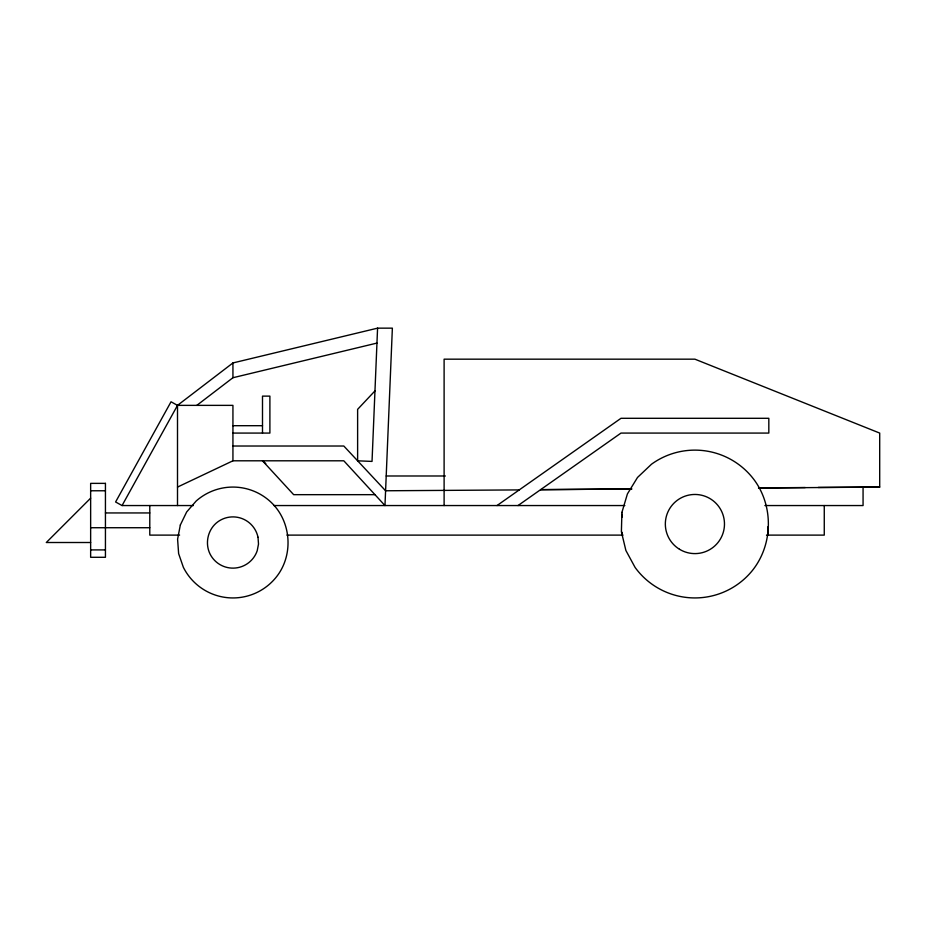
<?xml version="1.0" encoding="UTF-8"?>
<svg xmlns="http://www.w3.org/2000/svg" width="926" height="926" viewBox="0 0 926 926"><rect width="100%" height="100%" fill="white"/><g stroke="black" fill="none" stroke-linecap="round" stroke-linejoin="round"><path stroke-width="1.39" d="M177.503 487.076L232.935 460.801L343.812 460.801L384.973 505.55L392.369 328.151L377.576 328.151L372.032 461.414L357.621 460.812L357.621 409.35L374.972 390.899M232.935 460.801L232.935 405.368L177.503 405.368L171.032 401.78L115.6 501.973L122.058 505.55L177.503 405.368L232.935 362.946L377.576 328.151M90.644 498.165L46.3 542.509L90.644 542.509M196.821 405.368L232.935 377.727L376.963 343.083M497.019 505.55L620.999 418.297L768.823 418.297L768.823 433.079L620.999 433.079L518.028 505.55M519.231 489.912L385.586 490.768L343.812 446.019L232.935 446.019M631.694 488.94L540.587 489.669L631.694 488.974M758.95 487.909L805.226 487.539M818.237 487.435L879.7 487.076L879.7 433.079L694.905 359.172L444.11 359.172L444.11 505.55M758.487 488.002L879.7 487.076M232.935 425.694L262.498 425.694M232.935 433.079L269.894 433.079L269.894 396.12L262.498 396.12L262.498 433.079M386.2 475.987L445.371 475.987M90.644 490.768L105.437 490.768M374.961 494.669L293.658 494.669L262.498 460.801L265.785 463.579M122.058 505.55L193.349 505.55M273.876 505.55L624.853 505.55M764.899 505.55L863.067 505.55L863.067 487.076M105.437 512.946L149.78 512.946M90.644 527.727L149.78 527.727M179.598 535.112L149.78 535.112L149.78 505.55M286.933 535.112L623.048 535.112M766.497 535.112L824.267 535.112L824.267 505.55M90.644 549.905L105.437 549.905M258.018 537.219L258.504 544.048L257.243 550.611A25.615 25.615 0 0 1 210.028 553.968C205.016 543.805 207.517 530.911 215.943 523.34A25.615 25.615 0 0 1 258.03 537.369M767.92 526.767L767.92 535.112M622.214 514.243L622.214 517.032M622.214 532.334L622.214 535.112M232.935 362.946L232.935 377.727M177.503 405.368L177.503 505.55M621.913 512.414L621.392 531.709L625.883 550.472L635.086 567.43A73.918 73.918 0 0 0 752.317 570.59C772.759 545.09 773.777 507.182 754.736 480.629A73.918 73.918 0 0 0 651.51 464.204L637.505 477.469L627.411 493.917L621.913 512.414M180.339 524.984L177.595 539.187L178.625 553.621L183.36 567.302A55.433 55.433 0 0 0 279.201 573.055C292.593 552.521 290.567 524.151 274.409 505.723A55.433 55.433 0 0 0 196.15 501.035L186.67 511.962L180.339 524.984M105.437 483.372L90.644 483.372L90.644 557.29L105.437 557.29L105.437 483.372M679.464 549.245A29.563 29.563 0 0 0 724.468 524.799A29.563 29.563 0 0 0 680.795 498.049A29.563 29.563 0 0 0 679.464 549.245"/></g></svg>
